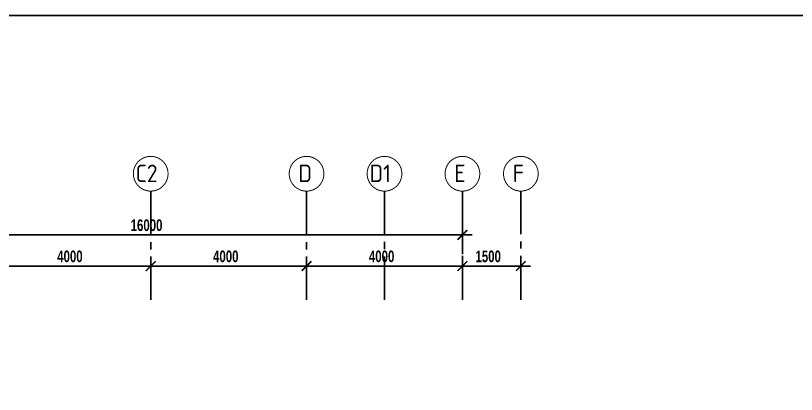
# Model space of a CAD drawing. Header units: inches. Extents: x 16928 to 514628, y -1471 to 241387.
# Drawn here: x 173987 to 194026, y 55389 to 65110 of the extents above; entities that cross this region are included whole.
import ezdxf

# ---------------------------------------------------------------- set-up
doc = ezdxf.new("R2010")
doc.units = ezdxf.units.IN
doc.header["$MEASUREMENT"] = 0
doc.linetypes.add('CENTER2', pattern=[1.125, 0.75, -0.125, 0.125, -0.125])
for name, color, linetype in [('DIM', 4, 'Continuous'), ('GRID', 8, 'CENTER2'), ('GRID-TEXT', 8, 'Continuous'), ('t.block', 4, 'Continuous')]:
    doc.layers.add(name, color=color, linetype=linetype)
doc.styles.add('STYLE1', font='ISOCP.SHX')
doc.styles.add('style2', font='sanssb__.ttf', dxfattribs={"height": 1200})

msp = doc.modelspace()

# ---------------------------------------------------------------- linework, layer by layer
at = {"linetype": 'ByBlock', "const_width": 37.5}
for points in [[(185330, 59357), (185580, 59607)], [(177580, 58807), (177330, 58557)], [(177330, 58557), (177580, 58807)], [(181330, 58557), (181580, 58807)], [(181580, 58807), (181330, 58557)], [(185580, 58807), (185330, 58557)], [(185330, 58557), (185580, 58807)], [(186830, 58557), (187080, 58807)]]:
    msp.add_lwpolyline(points, dxfattribs=at)
at = {"layer": 'DIM'}
for p, q in [((185455, 58987), (185455, 59732)), ((169205, 59482), (185705, 59482)), ((177455, 58187), (177455, 58932)), ((177455, 58187), (177455, 58932)), ((181455, 58187), (181455, 58932)), ((181455, 58187), (181455, 58932)), ((185455, 58187), (185455, 58932)), ((185455, 58187), (185455, 58932)), ((186955, 58187), (186955, 58932)), ((173205, 58682), (177705, 58682)), ((177205, 58682), (181705, 58682)), ((181205, 58682), (185705, 58682)), ((185205, 58682), (187205, 58682))]:
    msp.add_line(p, q, dxfattribs=at)
at = {"layer": 'GRID', "ltscale": 1500}
for p, q in [((177455, 60606), (177455, 57817)), ((181455, 60606), (181455, 57817)), ((183455, 60613), (183455, 57817)), ((185455, 57817), (185455, 60606)), ((186955, 57817), (186955, 60606))]:
    msp.add_line(p, q, dxfattribs=at)
at = {"layer": 'GRID-TEXT', "const_width": 24.7}
for points in [[(177900, 61052, 1), (177009, 61052, 0.414214), (177455, 60606, 0.414214), (177900, 61052, 1)], [(181900, 61052, 1), (181009, 61052, 0.414214), (181455, 60606, 0.414214), (181900, 61052, 1)], [(183900, 61052, 1), (183009, 61052, 0.414214), (183455, 60606, 0.414214), (183900, 61052, 1)], [(185900, 61052, 1), (185009, 61052, 0.414214), (185455, 60606, 0.414214), (185900, 61052, 1)], [(187400, 61052, 1), (186509, 61052, 0.414214), (186955, 60606, 0.414214), (187400, 61052, 1)]]:
    msp.add_lwpolyline(points, format="xyb", dxfattribs=at)
at = {"layer": 't.block', "color": 7, "ltscale": 0.5}
msp.add_lwpolyline([(241448, 247), (146593, 247), (146593, 65110), (241448, 65110)], close=True, dxfattribs=at)

# ---------------------------------------------------------------- texts
at = {"layer": 'DIM', "style": 'style2', "width": 0.7}
for s, p in [('16000', (176940, 59582)), ('4000', (175055, 58782)), ('4000', (179055, 58782)), ('4000', (183055, 58782)), ('1500', (185790, 58782))]:
    msp.add_text(s, height=300, dxfattribs=at).set_placement(p)
at = {"layer": 'GRID-TEXT', "style": 'STYLE1'}
for s, p in [('C2', (177065, 60836)), ('D', (181246, 60836)), ('D1', (183071, 60836)), ('E', (185246, 60836)), ('F', (186746, 60836))]:
    msp.add_text(s, height=450, dxfattribs=at).set_placement(p)

doc.saveas('drawing.dxf')
